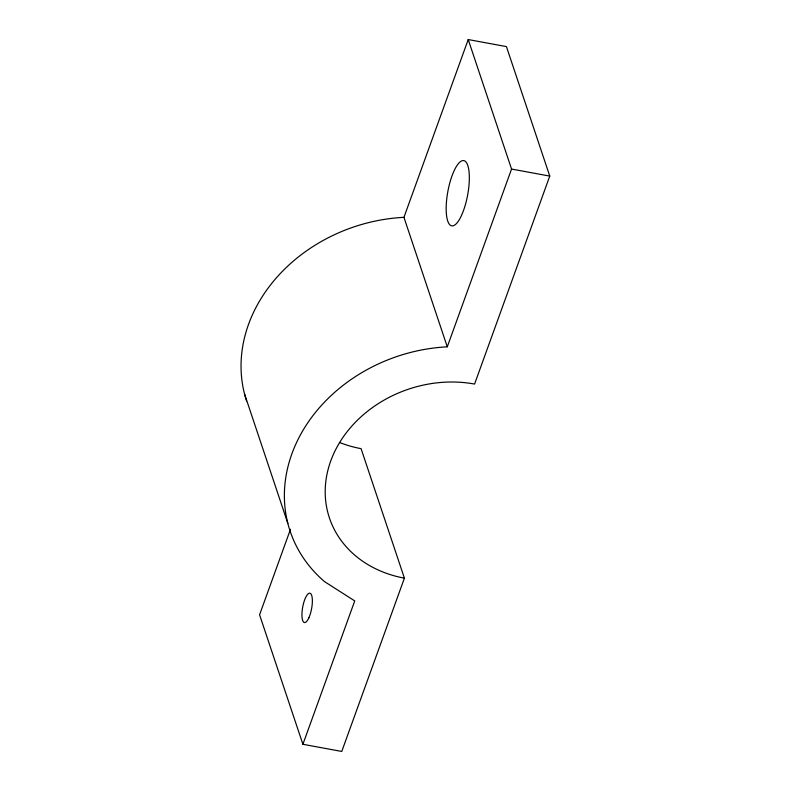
<?xml version="1.0" encoding="UTF-8"?>
<svg xmlns="http://www.w3.org/2000/svg" width="791" height="791" viewBox="0 0 791 791"><rect width="100%" height="100%" fill="white"/><g stroke="black" fill="none" stroke-linecap="round" stroke-linejoin="round"><path stroke-width="1.19" d="M290.505 529.228L259.577 614.785L302.904 744.282L341.761 751.45L404.409 578.152L361.082 448.655A116.069 97.016 -18.5 0 1 339.655 442.525M246.555 400.928A157.528 131.662 -18.5 0 1 403.944 217.337L468.223 39.55L506.428 46.6L549.765 176.096L474.58 384.06A116.069 97.016 -18.5 0 0 330.717 461.034A116.069 97.016 -18.5 0 0 404.409 578.152M302.904 744.282L354.734 600.923L324.439 581.553A157.528 131.662 -18.5 0 1 299.344 436.909A157.528 131.662 -18.5 0 1 447.281 346.834L511.55 169.047L468.223 39.55M511.55 169.047L549.765 176.096M403.944 217.337L447.281 346.834M244.508 393.869L287.835 523.375M308.895 617.751A14.92 4.519 -79.5 0 0 310.537 593.487A14.92 4.519 -79.5 0 0 302.033 612.313A14.92 4.519 -79.5 0 0 308.895 617.751M461.509 215.429A33.163 10.046 -79.5 0 0 465.345 161.354A33.163 10.046 -79.5 0 0 446.391 202.793A33.163 10.046 -79.5 0 0 461.509 215.429"/></g></svg>
